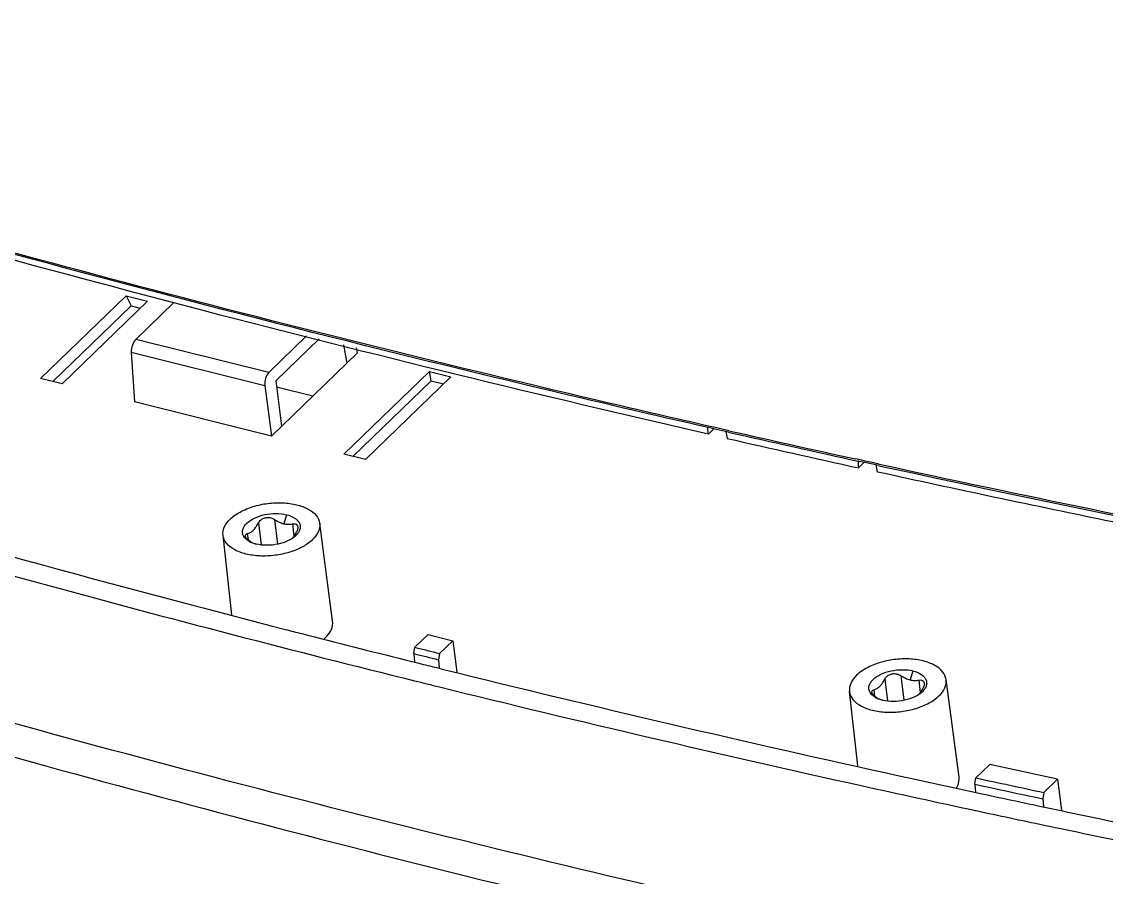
# Model space of a CAD drawing. Header units: millimetres. Extents: x 3559 to 4719, y 1270 to 1649.
# Drawn here: x 4394.92 to 4442.26, y 1313.13 to 1350.47 of the extents above; entities that cross this region are included whole.
import ezdxf

# ---------------------------------------------------------------- set-up
doc = ezdxf.new("R2010")
doc.units = ezdxf.units.MM
doc.layers.get('0').update_dxf_attribs({"linetype": 'CONTINUOUS'})

# ---------------------------------------------------------------- blocks, each defined once
blk = doc.blocks.new('*U86')
at = {"color": 7, "linetype": 'Continuous'}
for p, q in [((-45.594, 76.064), (-41.198, 80.316)), ((-41.198, 80.316), (-40.949, 79.793)), ((-41.198, 80.316), (-40.096, 80.042)), ((-40.949, 79.793), (-44.965, 75.908)), ((-40.096, 80.042), (-44.492, 75.79)), ((-40.949, 79.793), (-40.476, 79.675)), ((-40.711, 78.071), (-38.747, 79.971)), ((-33.882, 76.369), (-40.711, 78.071)), ((-31.933, 78.254), (-33.882, 76.369)), ((-33.521, 75.941), (-31.292, 78.097)), ((-40.937, 77.418), (-40.773, 74.863)), ((-40.937, 77.418), (-34.08, 75.709)), ((-30.034, 77.79), (-29.865, 76.855)), ((-29.391, 77.632), (-29.342, 77.361)), ((-33.738, 73.109), (-29.342, 77.361)), ((-30.019, 72.181), (-25.623, 76.433)), ((-25.544, 75.952), (-25.623, 76.433)), ((-25.623, 76.433), (-24.522, 76.159)), ((-44.492, 75.79), (-45.594, 76.064)), ((-33.521, 75.941), (-33.215, 73.614)), ((-29.56, 72.067), (-25.544, 75.952)), ((-24.522, 76.159), (-28.917, 71.907)), ((-25.544, 75.952), (-24.901, 75.792)), ((-34.08, 75.709), (-33.738, 73.109)), ((-31.616, 75.161), (-33.48, 75.626)), ((-33.738, 73.109), (-40.773, 74.863)), ((-11.216, 73.605), (-11.534, 73.677)), ((-11.303, 73.21), (-11.345, 73.572)), ((-10.894, 73.452), (-11.232, 73.529)), ((-10.877, 73.528), (-11.216, 73.605)), ((-10.672, 73.481), (-10.877, 73.528)), ((-11.303, 73.21), (-11.006, 73.497)), ((-10.262, 73.308), (-10.894, 73.452)), ((-10.246, 73.384), (-10.672, 73.481)), ((-28.917, 71.907), (-30.019, 72.181)), ((-3.51, 71.884), (-3.755, 71.937)), ((-3.17, 71.809), (-3.51, 71.884)), ((-3.286, 71.783), (-3.599, 71.48)), ((-3.187, 71.73), (-3.526, 71.805)), ((-2.549, 71.591), (-3.187, 71.73)), ((-2.887, 71.747), (-3.17, 71.809)), ((-2.532, 71.67), (-2.887, 71.747)), ((-2.622, 71.265), (-2.68, 71.648)), ((-32.964, 69.073), (-33.109, 68.61)), ((-34.407, 68.655), (-34.267, 67.531)), ((-33.586, 68.831), (-33.428, 67.565)), ((-32.658, 68.6), (-32.59, 67.968)), ((-30.599, 63.616), (-31.263, 68.629)), ((-35.77, 63.928), (-36.226, 68.024)), ((-34.98, 68.101), (-34.936, 67.781)), ((-33.746, 63.369), (-33.019, 63.182)), ((-32.185, 62.967), (-31.864, 62.885)), ((-26.374, 62.265), (-25.7, 62.917)), ((-25.7, 62.917), (-24.431, 62.6)), ((-24.431, 62.6), (-25.104, 61.949)), ((-24.431, 62.6), (-24.223, 60.981)), ((-26.431, 61.943), (-26.374, 62.265)), ((-26.431, 61.943), (-26.393, 61.503)), ((-25.104, 61.949), (-25.161, 61.626)), ((-26.536, 61.538), (-26.37, 61.497)), ((-26.37, 61.497), (-26.168, 61.446)), ((-25.161, 61.626), (-25.124, 61.198)), ((-25.259, 61.22), (-24.898, 61.131)), ((-1.419, 60.812), (-1.261, 59.546)), ((-0.797, 61.054), (-0.942, 60.59)), ((-2.24, 60.635), (-2.1, 59.512)), ((-0.491, 60.58), (-0.423, 59.949)), ((1.568, 55.596), (0.904, 60.61)), ((-3.632, 56.173), (-4.059, 60.004)), ((-2.813, 60.081), (-2.769, 59.762)), ((3.143, 56.239), (2.439, 55.557)), ((6.63, 55.492), (3.143, 56.239)), ((-1.508, 55.669), (-0.762, 55.505)), ((-0.762, 55.505), (0.078, 55.321)), ((0.078, 55.321), (0.397, 55.252)), ((2.381, 55.234), (2.439, 55.557)), ((2.381, 55.234), (2.416, 54.83)), ((5.926, 54.811), (6.63, 55.492)), ((6.63, 55.492), (6.825, 53.894)), ((5.926, 54.811), (5.868, 54.488)), ((5.868, 54.488), (5.903, 54.083)), ((2.407, 53.887), (2.446, 53.879))]:
    blk.add_line(p, q, dxfattribs=at)
for centre, radius, start, end in [((196.54, 980.845), 931.129, 257.163216, 257.587885), ((196.442, 983.634), 933.499, 257.206985, 257.630587), ((196.516, 985.549), 935.304, 257.22848, 257.635916), ((203.695, 1017.46), 968.094, 257.699367, 259.452261), ((202.456, 1013.094), 963.483, 257.715979, 259.038515), ((180.934, 896.489), 861.267, 254.040223, 255.432793), ((181.406, 895.998), 859.977, 254.223987, 255.511634), ((-34.725, 68.222), 0.512, 211.2366, 212.8808), ((-35.133, 68.711), 0.629, 284.0971, 296.0838), ((-33.009, 68.578), 0.779, 322.4707, 325.6457), ((-34.319, 68.692), 1.138, 238.8339, 243.8905), ((-34.274, 68.782), 1.239, 243.8433, 245.3293), ((-34.238, 68.861), 1.325, 245.3481, 248.4031), ((-34.089, 69.311), 1.8, 254.9644, 256.0046), ((187.097, 920.156), 885.724, 255.43196, 256.052732), ((187.968, 921.247), 886.065, 255.634968, 255.990354), ((195.508, 952.119), 917.845, 256.105531, 257.604946), ((194.679, 951.079), 917.562, 256.140405, 257.529449), ((-2.557, 60.203), 0.512, 211.2366, 212.8808), ((-2.966, 60.691), 0.629, 284.0971, 296.0838), ((-2.152, 60.673), 1.138, 238.8339, 243.8905), ((-2.107, 60.762), 1.239, 243.8433, 245.3293), ((-2.071, 60.841), 1.325, 245.3481, 248.4031), ((-0.842, 60.558), 0.779, 322.4707, 325.6457), ((-1.921, 61.291), 1.8, 254.9644, 256.0046), ((200.357, 976.376), 943.488, 257.524495, 257.888962), ((201.168, 977.537), 943.885, 257.718946, 257.836787), ((202.283, 980.534), 946.647, 257.809214, 258.025048), ((202.291, 980.663), 946.447, 257.80962, 258.025501), ((202.276, 982.687), 949.152, 257.836895, 258.052556), ((204.899, 995.165), 961.904, 258.053589, 258.716805), ((202.223, 985.055), 952.366, 257.89116, 258.105702), ((204.785, 997.276), 964.852, 258.106407, 258.765614)]:
    blk.add_arc(centre, radius, start, end, dxfattribs=at)
for centre, major_axis, ratio, start_param, end_param in [((-40.675, 77.656), (0.136, 0.481), 0.469626, 0.679133, 2.215023), ((-33.816, 75.946), (0.105, 0.489), 0.507162, 0.648308, 2.184197), ((20.704, 2118.712), (-1507.826, 7405.355), 0.060175, -4.444826, -4.444773), ((335.04, 1559.922), (-219.493, 6990.11), 0.056349, -4.499635, -4.49958)]:
    blk.add_ellipse(centre, major_axis=major_axis, ratio=ratio, start_param=start_param, end_param=end_param, dxfattribs=at)
for points, start_tangent, end_tangent in [([(-11.232, 73.529), (-28.911, 77.748), (-86.719, 94.344)], (-0.974936, 0.222484), (-0.950342, 0.311207)), ([(-11.534, 73.677), (-17.042, 74.952), (-41.281, 80.995), (-64.911, 87.606), (-86.708, 94.386)], (-0.974942, 0.222458), (-0.950502, 0.310718)), ([(-11.303, 73.21), (-37.17, 79.534), (-62.347, 86.502), (-86.796, 94.102)], (-0.974766, 0.223229), (-0.949998, 0.312257)), ([(33.033, 64.161), (21.656, 66.278), (9.455, 68.703), (-2.622, 71.265)], (-0.98417, 0.177229), (-0.976853, 0.213913)), ([(-36.226, 68.023), (-36.16, 68.43), (-35.86, 68.847), (-35.353, 69.211), (-34.688, 69.488), (-33.931, 69.651), (-33.156, 69.684), (-32.438, 69.583)], (-0.108153, 0.994134), (0.9703, -0.241905)), ([(33.803, 40.012), (11.432, 44.347), (-12.659, 49.635), (-36.633, 55.578), (-60.826, 62.314), (-84.157, 69.573)], (-0.983867, 0.178903), (-0.950152, 0.311788)), ([(-35.162, 67.957), (-35.189, 68.008), (-35.227, 68.162), (-35.208, 68.321), (-35.134, 68.481), (-35.007, 68.634), (-34.612, 68.898), (-34.086, 69.075), (-33.508, 69.136), (-32.964, 69.073)], (-0.5185, 0.855078), (0.9703, -0.241905)), ([(-32.964, 69.073), (-32.541, 68.895), (-32.394, 68.771), (-32.299, 68.63), (-32.261, 68.476), (-32.261, 68.425)], (0.9703, -0.241905), (-0.057854, -0.998325)), ([(-32.438, 69.583), (-31.848, 69.358), (-31.443, 69.031), (-31.264, 68.635), (-31.263, 68.629)], (0.9703, -0.241905), (0.130111, -0.991499)), ([(-31.263, 68.629), (-31.328, 68.208), (-31.628, 67.791), (-32.135, 67.427), (-32.8, 67.149), (-33.557, 66.987), (-34.332, 66.954), (-35.05, 67.055)], (0.130111, -0.991499), (-0.9703, 0.241905)), ([(-34.856, 68.146), (-34.735, 68.223), (-34.618, 68.337), (-34.508, 68.485), (-34.407, 68.655)], (0.897836, 0.44033), (0.480415, 0.877041)), ([(-34.407, 68.655), (-34.291, 68.799), (-34.131, 68.894), (-33.955, 68.931), (-33.768, 68.912), (-33.586, 68.831)], (0.480415, 0.877041), (0.839817, -0.54287)), ([(-33.586, 68.831), (-33.349, 68.697), (-33.109, 68.61)], (0.839817, -0.54287), (0.9703, -0.241905)), ([(-33.109, 68.61), (-32.884, 68.58), (-32.658, 68.6)], (0.9703, -0.241905), (0.98253, 0.186104)), ([(-32.658, 68.6), (-32.518, 68.6), (-32.428, 68.55), (-32.386, 68.459), (-32.384, 68.449)], (0.98253, 0.186104), (0.119963, -0.992778)), ([(-35.05, 67.055), (-35.64, 67.28), (-36.045, 67.607), (-36.224, 68.003), (-36.226, 68.023)], (-0.9703, 0.241905), (-0.108153, 0.994134)), ([(-35.078, 67.981), (-35.061, 68.054), (-34.98, 68.101)], (-0.08954, 0.995983), (0.969792, 0.243933)), ([(-35.036, 67.886), (-35.078, 67.978), (-35.078, 67.981)], (-0.593317, 0.804969), (-0.08954, 0.995983)), ([(-32.542, 67.949), (-32.797, 67.78)], (-0.766022, -0.642814), (-0.883222, -0.468956)), ([(-32.463, 68.17), (-32.571, 67.993), (-32.683, 67.845)], (-0.486034, -0.87394), (-0.660241, -0.751053)), ([(-32.391, 68.104), (-32.481, 68.004), (-32.542, 67.949)], (-0.608877, -0.793264), (-0.766022, -0.642814)), ([(-32.384, 68.449), (-32.396, 68.329), (-32.463, 68.17)], (0.119963, -0.992778), (-0.486034, -0.87394)), ([(-32.261, 68.425), (-32.28, 68.317), (-32.354, 68.157), (-32.366, 68.139)], (-0.057854, -0.998325), (-0.564008, -0.82577)), ([(-82.731, 67.45), (-59.914, 60.342), (-36.466, 53.787), (-12.424, 47.793), (12.175, 42.369), (35.888, 37.777)], (0.950152, -0.311788), (0.984013, -0.178095)), ([(-34.908, 67.718), (-34.947, 67.743), (-35.094, 67.867), (-35.154, 67.945)], (-0.855193, 0.518309), (-0.542822, 0.839848)), ([(-34.939, 67.783), (-35.036, 67.886)], (-0.754081, 0.656781), (-0.593317, 0.804969)), ([(-34.785, 67.671), (-34.939, 67.783)], (-0.842542, 0.53863), (-0.754081, 0.656781)), ([(-34.556, 67.573), (-34.726, 67.629)], (-0.965748, 0.259482), (-0.929645, 0.368456)), ([(-32.797, 67.78), (-32.876, 67.74), (-33.402, 67.563), (-33.98, 67.502), (-34.524, 67.565)], (-0.883222, -0.468956), (-0.9703, 0.241905)), ([(-31.039, 62.698), (-30.971, 62.76), (-30.664, 63.185), (-30.599, 63.616)], (0.751321, 0.659937), (-0.130098, 0.991501)), ([(-33.019, 63.182), (-32.185, 62.967)], (0.968396, -0.249417), (0.96864, -0.248469)), ([(-26.431, 61.943), (-25.796, 61.784), (-25.161, 61.626)], (0.970122, -0.242619), (0.970477, -0.241192)), ([(-26.374, 62.265), (-25.739, 62.107), (-25.104, 61.949)], (0.970122, -0.242619), (0.970477, -0.241192)), ([(-26.168, 61.446), (-25.259, 61.22)], (0.970356, -0.241679), (0.970609, -0.240661)), ([(-0.271, 61.563), (-0.988, 61.664), (-1.764, 61.632), (-2.521, 61.469), (-3.186, 61.192), (-3.693, 60.827), (-3.993, 60.411), (-4.059, 60.004)], (-0.9703, 0.241905), (0.108153, -0.994134)), ([(0.904, 60.61), (0.903, 60.615), (0.724, 61.011), (0.319, 61.338), (-0.271, 61.563)], (-0.130111, 0.991499), (-0.9703, 0.241905)), ([(-2.995, 59.938), (-3.022, 59.989), (-3.06, 60.142), (-3.041, 60.302), (-2.967, 60.461), (-2.84, 60.614), (-2.445, 60.878), (-1.919, 61.055), (-1.34, 61.116), (-0.797, 61.054)], (-0.5185, 0.855078), (0.9703, -0.241905)), ([(-2.24, 60.635), (-2.123, 60.78), (-1.964, 60.875), (-1.788, 60.912), (-1.601, 60.892), (-1.419, 60.812)], (0.480415, 0.877041), (0.839817, -0.54287)), ([(-1.419, 60.812), (-1.182, 60.678), (-0.942, 60.59)], (0.839817, -0.54287), (0.9703, -0.241905)), ([(-0.797, 61.054), (-0.374, 60.875), (-0.227, 60.751), (-0.132, 60.61), (-0.094, 60.457), (-0.094, 60.405)], (0.9703, -0.241905), (-0.057854, -0.998325)), ([(-26.387, 60.546), (-25.117, 60.231)], (0.970514, -0.241046), (0.970865, -0.239628)), ([(-2.883, 59.036), (-2.165, 58.935), (-1.39, 58.967), (-0.633, 59.13), (0.032, 59.407), (0.539, 59.772), (0.84, 60.188), (0.904, 60.61)], (0.9703, -0.241905), (-0.130111, 0.991499)), ([(-2.689, 60.126), (-2.568, 60.203), (-2.451, 60.318), (-2.341, 60.465), (-2.24, 60.635)], (0.897836, 0.440331), (0.480415, 0.877041)), ([(-0.942, 60.59), (-0.717, 60.56), (-0.491, 60.58)], (0.9703, -0.241905), (0.98253, 0.186104)), ([(-0.491, 60.58), (-0.351, 60.581), (-0.261, 60.531), (-0.218, 60.439), (-0.217, 60.43)], (0.98253, 0.186104), (0.119963, -0.992778)), ([(-0.217, 60.43), (-0.229, 60.309), (-0.296, 60.15)], (0.119963, -0.992778), (-0.486034, -0.87394)), ([(-0.094, 60.405), (-0.113, 60.297), (-0.187, 60.137), (-0.199, 60.119)], (-0.057854, -0.998325), (-0.564008, -0.82577)), ([(-4.059, 60.004), (-4.057, 59.983), (-3.878, 59.587), (-3.473, 59.261), (-2.883, 59.036)], (0.108153, -0.994134), (0.9703, -0.241905)), ([(-2.741, 59.699), (-2.78, 59.724), (-2.927, 59.848), (-2.987, 59.925)], (-0.855193, 0.518309), (-0.542822, 0.839848)), ([(-2.911, 59.962), (-2.893, 60.034), (-2.813, 60.081)], (-0.08954, 0.995983), (0.969792, 0.243933)), ([(-2.869, 59.867), (-2.911, 59.959), (-2.911, 59.962)], (-0.593317, 0.804969), (-0.08954, 0.995983)), ([(-2.772, 59.764), (-2.869, 59.867)], (-0.754081, 0.656781), (-0.593317, 0.804969)), ([(-2.618, 59.651), (-2.772, 59.764)], (-0.842542, 0.53863), (-0.754081, 0.656781)), ([(-2.388, 59.553), (-2.559, 59.609)], (-0.965748, 0.259482), (-0.929645, 0.368456)), ([(-0.629, 59.76), (-0.709, 59.72), (-1.235, 59.543), (-1.813, 59.483), (-2.357, 59.545)], (-0.883222, -0.468956), (-0.9703, 0.241905)), ([(-0.375, 59.929), (-0.629, 59.76)], (-0.766022, -0.642814), (-0.883222, -0.468956)), ([(-0.296, 60.15), (-0.404, 59.974), (-0.516, 59.826)], (-0.486034, -0.87394), (-0.660241, -0.751053)), ([(-0.224, 60.084), (-0.313, 59.984), (-0.375, 59.929)], (-0.608877, -0.793264), (-0.766022, -0.642814)), ([(1.439, 55.04), (1.503, 55.166), (1.568, 55.596)], (0.509785, 0.860302), (-0.130098, 0.991501))]:
    blk.add_spline(points, degree=3, dxfattribs=dict(at, start_tangent=start_tangent, end_tangent=end_tangent))

msp = doc.modelspace()

# ---------------------------------------------------------------- block references
at = {"xscale": 0.85, "yscale": 0.85, "zscale": 0.85}
msp.add_blockref('*U86', (4434.502, 1270.244), dxfattribs=at)

doc.saveas('drawing.dxf')
